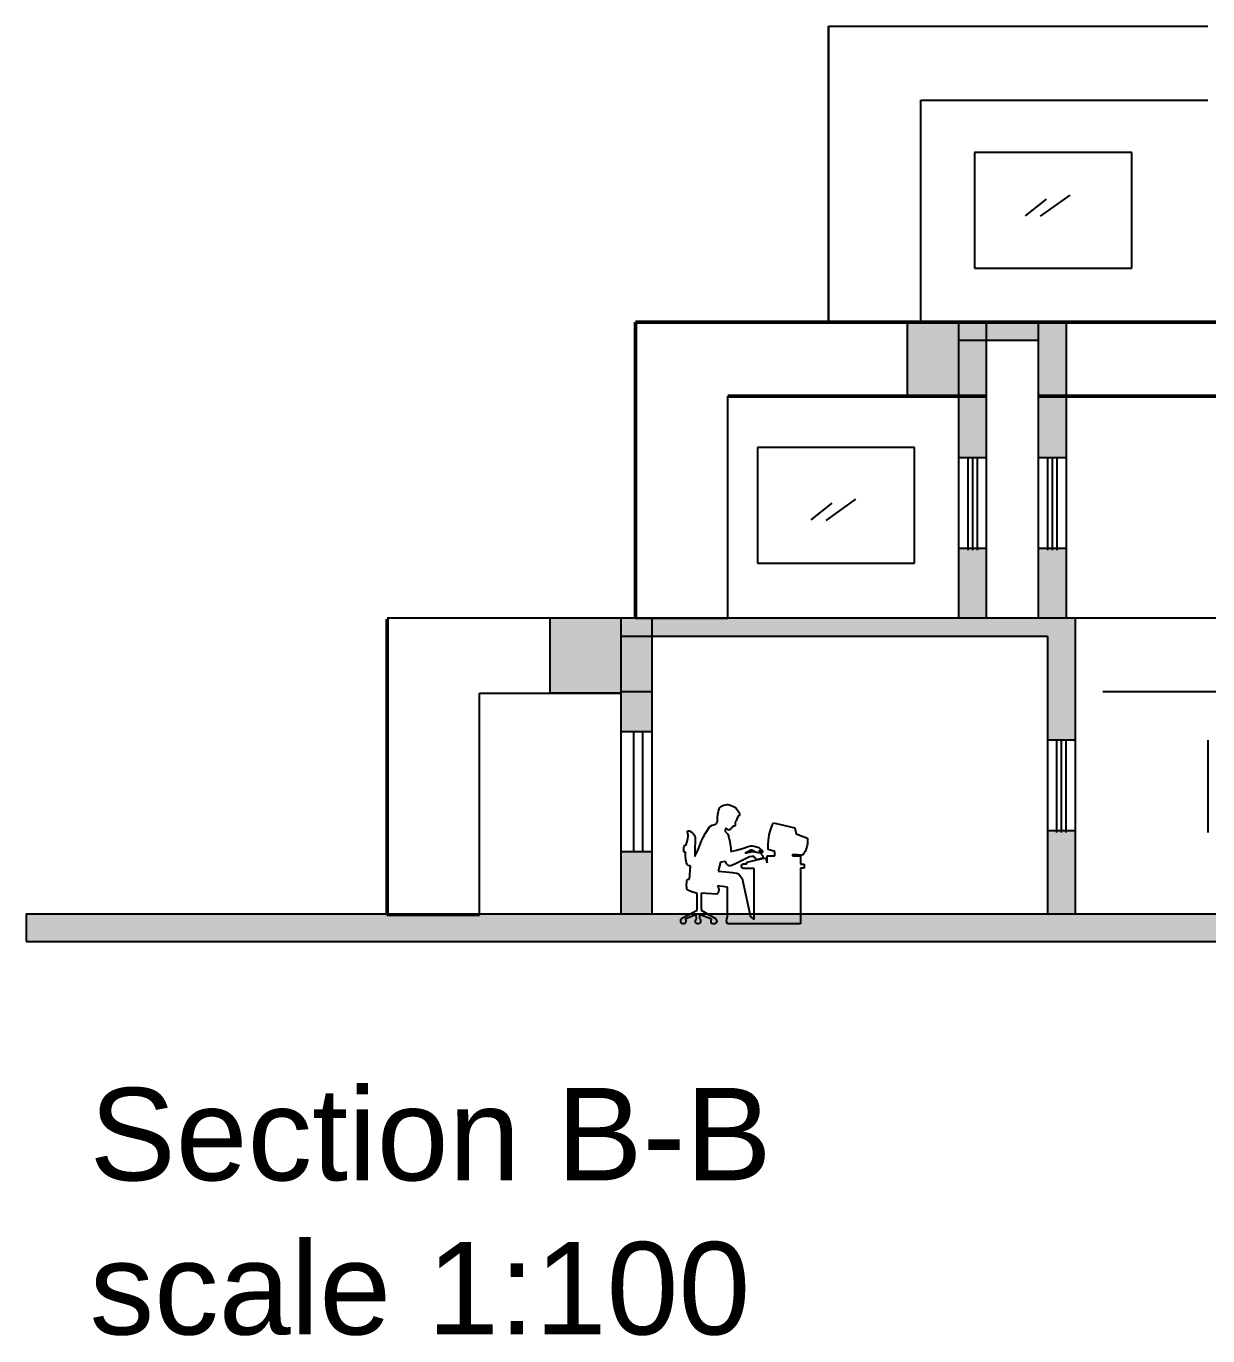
# Model space of a CAD drawing. Header units: inches. Extents: x -61 to 127, y 15 to 71.
# Drawn here: x 52.36 to 65.14, y 14.7 to 28.87 of the extents above; entities that cross this region are included whole.
import ezdxf

# ---------------------------------------------------------------- set-up
doc = ezdxf.new("R2010")
doc.units = ezdxf.units.IN
doc.header["$MEASUREMENT"] = 0
doc.layers.add('bo', color=7, linetype='Continuous')
doc.styles.get("Standard").update_dxf_attribs({"font": 'arial.ttf'})

# ---------------------------------------------------------------- blocks, each defined once
blk = doc.blocks.new('person-30')
at = {"color": 0, "linetype": 'ByBlock'}
for p, q in [((0.749, 1.282), (0.717, 1.267)), ((0.767, 1.289), (0.749, 1.282)), ((0.785, 1.291), (0.767, 1.289)), ((0.795, 1.291), (0.785, 1.291)), ((0.831, 1.284), (0.795, 1.291)), ((0.847, 1.277), (0.831, 1.284)), ((0.86, 1.269), (0.847, 1.277)), ((0.664, 1.203), (0.659, 1.19)), ((0.659, 1.19), (0.659, 1.178)), ((0.659, 1.178), (0.664, 1.169)), ((0.687, 1.241), (0.664, 1.203)), ((0.664, 1.169), (0.672, 1.164)), ((0.672, 1.164), (0.679, 1.162)), ((0.679, 1.162), (0.679, 1.162)), ((0.679, 1.162), (0.695, 1.115)), ((0.702, 1.257), (0.687, 1.241)), ((0.717, 1.267), (0.702, 1.257)), ((0.871, 1.257), (0.86, 1.269)), ((0.879, 1.243), (0.871, 1.257)), ((0.888, 1.219), (0.879, 1.243)), ((0.892, 1.2), (0.888, 1.219)), ((0.897, 1.162), (0.892, 1.2)), ((0.898, 1.125), (0.897, 1.162)), ((0.063, 1.038), (0.048, 0.975)), ((0.293, 1.094), (0.063, 1.038)), ((0.307, 1.064), (0.293, 1.094)), ((0.326, 1.013), (0.307, 1.064)), ((0.34, 0.962), (0.326, 1.013)), ((0.695, 1.115), (0.708, 1.104)), ((0.708, 1.104), (0.708, 1.06)), ((0.708, 1.06), (0.713, 1.056)), ((0.713, 1.056), (0.721, 1.055)), ((0.721, 1.055), (0.732, 1.057)), ((0.732, 1.057), (0.735, 1.046)), ((0.735, 1.046), (0.738, 1.045)), ((0.738, 1.045), (0.744, 1.046)), ((0.744, 1.046), (0.744, 1.04)), ((0.744, 1.04), (0.748, 1.036)), ((0.748, 1.036), (0.754, 1.035)), ((0.754, 1.035), (0.756, 1.028)), ((0.756, 1.028), (0.76, 1.019)), ((0.76, 1.019), (0.763, 1.016)), ((0.763, 1.016), (0.77, 1.015)), ((0.77, 1.015), (0.783, 1.018)), ((0.783, 1.018), (0.805, 1.035)), ((0.81, 0.994), (0.789, 0.975)), ((0.805, 1.035), (0.812, 1.026)), ((0.815, 1.004), (0.81, 0.994)), ((0.812, 1.026), (0.816, 1.016)), ((0.817, 1.01), (0.815, 1.004)), ((0.816, 1.016), (0.817, 1.01)), ((0.899, 1.107), (0.898, 1.125)), ((0.907, 1.086), (0.899, 1.107)), ((0.916, 1.079), (0.907, 1.086)), ((0.956, 1.066), (0.916, 1.079)), ((0.973, 1.058), (0.956, 1.066)), ((0.981, 1.052), (0.973, 1.058)), ((1.026, 0.981), (0.981, 1.052)), ((1.189, 1), (1.174, 0.991)), ((1.202, 1.005), (1.189, 1)), ((1.216, 1.007), (1.202, 1.005)), ((1.22, 1.005), (1.216, 1.007)), ((1.218, 0.976), (1.222, 0.992)), ((1.222, 1), (1.22, 1.005)), ((1.222, 0.992), (1.222, 1)), ((-0.075, 0.926), (-0.076, 0.895)), ((-0.076, 0.895), (-0.074, 0.864)), ((0.048, 0.975), (-0.075, 0.926)), ((-0.074, 0.864), (-0.071, 0.847)), ((0.344, 0.934), (0.34, 0.962)), ((0.347, 0.907), (0.344, 0.934)), ((0.35, 0.856), (0.347, 0.907)), ((0.349, 0.805), (0.35, 0.856)), ((0.764, 0.888), (0.755, 0.817)), ((0.774, 0.933), (0.764, 0.888)), ((0.782, 0.959), (0.774, 0.933)), ((0.789, 0.975), (0.782, 0.959)), ((1.051, 0.935), (1.026, 0.981)), ((1.069, 0.897), (1.051, 0.935)), ((1.092, 0.839), (1.069, 0.897)), ((1.144, 0.953), (1.139, 0.931)), ((1.139, 0.931), (1.139, 0.919)), ((1.139, 0.919), (1.143, 0.791)), ((1.149, 0.963), (1.144, 0.953)), ((1.161, 0.979), (1.149, 0.963)), ((1.174, 0.991), (1.161, 0.979)), ((1.215, 0.96), (1.218, 0.976)), ((1.215, 0.947), (1.215, 0.96)), ((1.219, 0.924), (1.215, 0.947)), ((1.226, 0.892), (1.219, 0.924)), ((1.24, 0.846), (1.226, 0.892)), ((1.247, 0.85), (1.24, 0.846)), ((1.25, 0.85), (1.247, 0.85)), ((1.255, 0.849), (1.25, 0.85)), ((-0.071, 0.847), (-0.062, 0.813)), ((-0.062, 0.813), (-0.049, 0.782)), ((-0.049, 0.782), (-0.03, 0.751)), ((-0.03, 0.751), (-0.026, 0.744)), ((-0.026, 0.744), (0.086, 0.752)), ((0, 0.737), (0, 0.645)), ((0.086, 0.737), (0, 0.737)), ((0.086, 0.752), (0.086, 0.737)), ((0.279, 0.784), (0.349, 0.805)), ((0.279, 0.737), (0.279, 0.784)), ((0.362, 0.737), (0.279, 0.737)), ((0.362, 0.66), (0.362, 0.737)), ((0.379, 0.715), (0.362, 0.66)), ((0.579, 0.668), (0.379, 0.715)), ((0.408, 0.737), (0.407, 0.71)), ((0.407, 0.71), (0.48, 0.691)), ((0.437, 0.767), (0.408, 0.737)), ((0.42, 0.796), (0.409, 0.773)), ((0.409, 0.773), (0.412, 0.772)), ((0.412, 0.772), (0.42, 0.775)), ((0.452, 0.827), (0.42, 0.796)), ((0.42, 0.775), (0.446, 0.799)), ((0.521, 0.784), (0.437, 0.767)), ((0.446, 0.799), (0.441, 0.769)), ((0.441, 0.769), (0.486, 0.777)), ((0.488, 0.836), (0.452, 0.827)), ((0.48, 0.691), (0.494, 0.713)), ((0.486, 0.777), (0.513, 0.79)), ((0.522, 0.844), (0.488, 0.836)), ((0.494, 0.713), (0.502, 0.73)), ((0.502, 0.73), (0.528, 0.728)), ((0.513, 0.79), (0.527, 0.798)), ((0.597, 0.763), (0.521, 0.784)), ((0.536, 0.844), (0.522, 0.844)), ((0.527, 0.798), (0.536, 0.796)), ((0.528, 0.728), (0.551, 0.724)), ((0.556, 0.84), (0.536, 0.844)), ((0.536, 0.796), (0.577, 0.775)), ((0.551, 0.724), (0.574, 0.715)), ((0.629, 0.815), (0.556, 0.84)), ((0.574, 0.715), (0.69, 0.656)), ((0.577, 0.775), (0.597, 0.763)), ((0.692, 0.798), (0.629, 0.815)), ((0.752, 0.784), (0.692, 0.798)), ((0.755, 0.817), (0.752, 0.784)), ((1.117, 0.78), (1.092, 0.839)), ((1.143, 0.73), (1.117, 0.78)), ((1.143, 0.791), (1.143, 0.73)), ((1.241, 0.695), (1.243, 0.733)), ((1.242, 0.777), (1.249, 0.774)), ((1.242, 0.774), (1.242, 0.777)), ((1.243, 0.733), (1.242, 0.774)), ((1.249, 0.774), (1.252, 0.774)), ((1.252, 0.774), (1.257, 0.776)), ((1.259, 0.842), (1.255, 0.849)), ((1.257, 0.776), (1.261, 0.782)), ((1.263, 0.821), (1.259, 0.842)), ((1.261, 0.782), (1.263, 0.796)), ((1.263, 0.796), (1.263, 0.821)), ((-0.04, 0.645), (-0.04, 0.603)), ((0, 0.645), (-0.04, 0.645)), ((-0.04, 0.603), (0, 0.603)), ((0, 0.603), (0, 0)), ((0.5, 0.047), (0.502, 0.6)), ((0.502, 0.6), (0.62, 0.6)), ((0.579, 0.648), (0.579, 0.668)), ((0.621, 0.648), (0.579, 0.648)), ((0.62, 0.6), (0.629, 0.603)), ((0.628, 0.645), (0.621, 0.648)), ((0.635, 0.637), (0.628, 0.645)), ((0.629, 0.603), (0.636, 0.61)), ((0.638, 0.626), (0.635, 0.637)), ((0.636, 0.61), (0.638, 0.614)), ((0.638, 0.614), (0.638, 0.626)), ((0.69, 0.656), (0.744, 0.631)), ((0.744, 0.631), (0.762, 0.628)), ((0.762, 0.628), (0.77, 0.628)), ((0.77, 0.628), (0.781, 0.631)), ((0.781, 0.631), (0.79, 0.638)), ((0.79, 0.638), (0.801, 0.651)), ((0.801, 0.651), (0.812, 0.675)), ((0.891, 0.569), (0.806, 0.564)), ((0.812, 0.675), (0.813, 0.676)), ((0.813, 0.676), (0.865, 0.666)), ((0.865, 0.666), (0.891, 0.569)), ((1.189, 0.625), (1.2, 0.626)), ((1.199, 0.485), (1.189, 0.625)), ((1.2, 0.626), (1.214, 0.633)), ((1.214, 0.633), (1.225, 0.643)), ((1.225, 0.643), (1.234, 0.66)), ((1.234, 0.66), (1.238, 0.677)), ((1.238, 0.677), (1.241, 0.695)), ((0.631, 0.49), (0.54, 0.075)), ((0.641, 0.507), (0.631, 0.49)), ((0.662, 0.535), (0.641, 0.507)), ((0.672, 0.543), (0.662, 0.535)), ((0.687, 0.548), (0.672, 0.543)), ((0.735, 0.557), (0.687, 0.548)), ((0.806, 0.564), (0.735, 0.557)), ((1.225, 0.48), (1.199, 0.485)), ((1.228, 0.457), (1.225, 0.48)), ((1.232, 0.412), (1.228, 0.457)), ((0.789, 0.396), (0.899, 0.413)), ((0.789, 0.092), (0.789, 0.396)), ((0.886, 0.39), (0.884, 0.374)), ((0.884, 0.374), (0.886, 0.352)), ((0.891, 0.402), (0.886, 0.39)), ((0.886, 0.352), (0.891, 0.337)), ((0.899, 0.413), (0.891, 0.402)), ((0.891, 0.337), (0.898, 0.328)), ((0.898, 0.328), (0.907, 0.323)), ((0.907, 0.323), (1.076, 0.331)), ((1.076, 0.331), (1.076, 0.148)), ((1.117, 0.148), (1.118, 0.329)), ((1.118, 0.329), (1.186, 0.352)), ((1.186, 0.352), (1.217, 0.365)), ((1.217, 0.365), (1.225, 0.371)), ((1.225, 0.371), (1.229, 0.38)), ((1.229, 0.38), (1.231, 0.394)), ((1.231, 0.394), (1.232, 0.412)), ((1.076, 0.148), (0.918, 0.057)), ((1.275, 0.067), (1.117, 0.148)), ((0, 0), (0.789, 0)), ((0.54, 0.075), (0.5, 0.047)), ((0.791, 0.083), (0.789, 0.092)), ((0.789, 0), (0.795, 0.007)), ((0.798, 0.051), (0.791, 0.083)), ((0.795, 0.007), (0.798, 0.017)), ((0.8, 0.031), (0.798, 0.051)), ((0.798, 0.017), (0.8, 0.031)), ((0.908, 0.035), (0.906, 0.024)), ((0.906, 0.024), (0.908, 0.013)), ((0.918, 0.057), (0.908, 0.035)), ((0.908, 0.013), (0.915, 0.006)), ((0.915, 0.006), (0.924, 0.002)), ((0.924, 0.002), (0.941, 0)), ((0.941, 0), (0.952, 0.002)), ((0.952, 0.002), (0.961, 0.007)), ((0.961, 0.007), (0.967, 0.016)), ((0.962, 0.052), (1.093, 0.103)), ((0.966, 0.031), (0.962, 0.052)), ((0.967, 0.016), (0.966, 0.031)), ((1.082, 0.043), (1.08, 0.033)), ((1.08, 0.033), (1.08, 0.027)), ((1.08, 0.027), (1.083, 0.015)), ((1.087, 0.051), (1.082, 0.043)), ((1.083, 0.015), (1.09, 0.006)), ((1.094, 0.058), (1.087, 0.051)), ((1.09, 0.006), (1.094, 0.003)), ((1.093, 0.103), (1.094, 0.058)), ((1.094, 0.003), (1.107, 0)), ((1.107, 0), (1.12, 0.002)), ((1.12, 0.002), (1.128, 0.006)), ((1.124, 0.052), (1.128, 0.101)), ((1.125, 0.052), (1.124, 0.052)), ((1.135, 0.039), (1.125, 0.052)), ((1.128, 0.101), (1.246, 0.052)), ((1.128, 0.006), (1.132, 0.01)), ((1.132, 0.01), (1.137, 0.019)), ((1.137, 0.029), (1.135, 0.039)), ((1.137, 0.019), (1.137, 0.029)), ((1.241, 0.035), (1.24, 0.025)), ((1.24, 0.025), (1.241, 0.019)), ((1.246, 0.052), (1.241, 0.035)), ((1.241, 0.019), (1.246, 0.009)), ((1.246, 0.009), (1.256, 0.002)), ((1.256, 0.002), (1.267, 0)), ((1.267, 0), (1.277, 0.001)), ((1.289, 0.052), (1.275, 0.067)), ((1.277, 0.001), (1.287, 0.006)), ((1.287, 0.006), (1.293, 0.015)), ((1.295, 0.04), (1.289, 0.052)), ((1.293, 0.015), (1.296, 0.026)), ((1.296, 0.033), (1.295, 0.04)), ((1.296, 0.026), (1.296, 0.033))]:
    blk.add_line(p, q, dxfattribs=at)

msp = doc.modelspace()

# ---------------------------------------------------------------- hatches: boundary and pattern name
h = msp.add_hatch(color=256)
h.paths.add_polyline_path([(62.44496, 25.6653), (61.89155, 25.6653), (61.89155, 24.8653), (62.44496, 24.8653)])
h.paths.add_polyline_path([(58.02966, 22.4653), (58.02966, 21.65162), (58.79385, 21.65162), (58.79385, 22.4653)])
h = msp.add_hatch(color=256)
h.paths.add_polyline_path([(62.44496, 22.4653), (62.74496, 22.4653), (62.74496, 23.21583), (62.44496, 23.21583)])
h.paths.add_polyline_path([(63.30721, 22.4653), (63.60721, 22.4653), (63.60721, 23.21583), (63.30721, 23.21583)])
h.paths.add_polyline_path([(63.30721, 24.1984), (63.60721, 24.1984), (63.60721, 24.8653), (63.30721, 24.8653)])
h.paths.add_polyline_path([(62.74496, 24.8653), (62.44496, 24.8653), (62.44496, 24.1984), (62.74496, 24.1984)])
h.paths.add_polyline_path([(62.74496, 25.4653), (62.44496, 25.4653), (62.44496, 24.8653), (62.74496, 24.8653)])
h.paths.add_polyline_path([(63.30721, 24.8653), (63.60721, 24.8653), (63.60721, 25.6653), (63.30721, 25.6653)])
h = msp.add_hatch(color=256)
h.paths.add_polyline_path([(62.44496, 25.6653), (62.44496, 25.4653), (62.74496, 25.4653), (62.74496, 25.6653)])
h.paths.add_polyline_path([(63.30721, 25.4653), (63.30721, 25.6653), (62.74496, 25.6653), (62.74496, 25.4653)])
h = msp.add_hatch(color=256)
h.paths.add_polyline_path([(59.1282, 19.9377), (58.79385, 19.9377), (58.79385, 19.2653), (59.1282, 19.2653)])
h.paths.add_polyline_path([(59.1282, 21.6653), (58.79385, 21.6653), (58.79385, 21.2377), (59.1282, 21.2377)])
h.paths.add_polyline_path([(59.1282, 22.2653), (58.79385, 22.2653), (58.79385, 21.6653), (59.1282, 21.6653)])
h.paths.add_polyline_path([(59.1282, 22.4653), (58.95143, 22.4653), (58.79385, 22.4653), (58.79385, 22.2653), (59.1282, 22.2653)])
h.paths.add_polyline_path([(63.70534, 22.4653), (59.1282, 22.4653), (59.1282, 22.2653), (63.40534, 22.2653), (63.40534, 21.14498), (63.70534, 21.14498)])
for points in [[(63.40534, 19.2653), (63.70534, 19.2653), (63.70534, 20.1624), (63.40534, 20.1624)], [(91.55217, 18.9653), (91.55217, 19.2653), (52.36334, 19.2653), (52.36334, 18.9653)]]:
    msp.add_hatch(color=256).paths.add_polyline_path(points)

# ---------------------------------------------------------------- linework, layer by layer
for p, q in [((61.03813, 28.8653), (61.03813, 25.6653)), ((61.03813, 25.6653), (61.03813, 28.8653)), ((61.03813, 28.8653), (65.13972, 28.8653)), ((62.03813, 25.6653), (62.03813, 28.0653)), ((62.03813, 28.0653), (65.13972, 28.0653)), ((62.61704, 27.49766), (62.61704, 26.24766)), ((64.31704, 27.49766), (62.61704, 27.49766)), ((64.31704, 26.24766), (64.31704, 27.49766)), ((63.3911, 26.99511), (63.1648, 26.81434)), ((63.64702, 27.0395), (63.32686, 26.80973)), ((62.61704, 26.24766), (64.31704, 26.24766)), ((61.89155, 24.8653), (61.89155, 25.6653)), ((62.44496, 25.6653), (62.44496, 22.4653)), ((62.74496, 25.6653), (62.74496, 22.4653)), ((63.30721, 25.6653), (63.30721, 22.4653)), ((63.60721, 25.6653), (63.60721, 22.4653)), ((63.30721, 25.4653), (62.44496, 25.4653)), ((59.95143, 22.4653), (59.95143, 24.8653)), ((62.44496, 24.8653), (61.89155, 24.8653)), ((60.26914, 24.30795), (60.26914, 23.05795)), ((61.96914, 24.30795), (60.26914, 24.30795)), ((61.96914, 23.05795), (61.96914, 24.30795)), ((62.74496, 24.1984), (62.44496, 24.1984)), ((62.54496, 24.1984), (62.54496, 23.1984)), ((62.59496, 24.1984), (62.59496, 23.1984)), ((62.64496, 24.1984), (62.64496, 23.1984)), ((63.60721, 24.1984), (63.30721, 24.1984)), ((63.40721, 24.1984), (63.40721, 23.1984)), ((63.45721, 24.1984), (63.45721, 23.1984)), ((63.50721, 24.1984), (63.50721, 23.1984)), ((61.07396, 23.70619), (60.84766, 23.52542)), ((61.32988, 23.75057), (61.00972, 23.5208)), ((62.74496, 23.21583), (62.44496, 23.21583)), ((63.60721, 23.21583), (63.30721, 23.21583)), ((60.26914, 23.05795), (61.96914, 23.05795)), ((87.38561, 22.4653), (56.26548, 22.4653)), ((58.02966, 21.65162), (58.02966, 22.4653)), ((58.79385, 22.4653), (58.79385, 19.2653)), ((59.15143, 22.4653), (58.95143, 22.4653)), ((58.95143, 22.4653), (59.95143, 22.4653)), ((59.1282, 22.4653), (59.1282, 19.2653)), ((63.70534, 22.4653), (63.70534, 19.2653)), ((63.40534, 22.2653), (58.79385, 22.2653)), ((63.40534, 22.2653), (63.40534, 19.2653)), ((57.26548, 21.65162), (58.79385, 21.65162)), ((57.26548, 19.25162), (57.26548, 21.65162)), ((58.79385, 21.65162), (58.02966, 21.65162)), ((59.1282, 21.6653), (58.79385, 21.6653)), ((70.16635, 21.6653), (64.00534, 21.6653)), ((58.79385, 21.2377), (59.1282, 21.2377)), ((58.9282, 21.2377), (58.9282, 19.9377)), ((59.0282, 21.2377), (59.0282, 19.9377)), ((63.70534, 21.14498), (63.40534, 21.14498)), ((63.50534, 21.14498), (63.50534, 20.14498)), ((63.55534, 21.14498), (63.55534, 20.14498)), ((63.60534, 21.14498), (63.60534, 20.14498)), ((65.13972, 21.14498), (65.13972, 20.14498)), ((63.70534, 20.1624), (63.40534, 20.1624)), ((59.1282, 19.9377), (58.79385, 19.9377)), ((52.36334, 19.2653), (91.55217, 19.2653)), ((52.36334, 19.2653), (52.36334, 18.9653)), ((56.26548, 19.25162), (57.26548, 19.25162)), ((52.36334, 18.9653), (91.55217, 18.9653))]:
    msp.add_line(p, q)
at = {"lineweight": 50}
for p, q in [((58.95143, 22.4653), (58.95143, 25.6653)), ((58.95143, 25.6653), (61.03813, 25.6653)), ((59.35143, 25.6653), (59.15143, 25.6653)), ((84.795, 25.6653), (61.03813, 25.6653)), ((59.95143, 24.8653), (62.44496, 24.8653)), ((62.74496, 24.8653), (61.03813, 24.8653)), ((78.59062, 24.8653), (63.30721, 24.8653)), ((56.26548, 19.25162), (56.26548, 22.45162))]:
    msp.add_line(p, q, dxfattribs=at)

# ---------------------------------------------------------------- block references
at = {"xscale": -1}
msp.add_blockref('person-30', (60.73599, 19.15749), dxfattribs=at)

# ---------------------------------------------------------------- texts
at = {"layer": 'bo', "insert": (53.0485, 17.38407), "char_height": 1, "attachment_point": 1}
msp.add_mtext_dynamic_manual_height_columns('Section B-B ^Jscale 1:100', width=41.6090494, gutter_width=1, heights=[0], dxfattribs=at)

doc.saveas('drawing.dxf')
